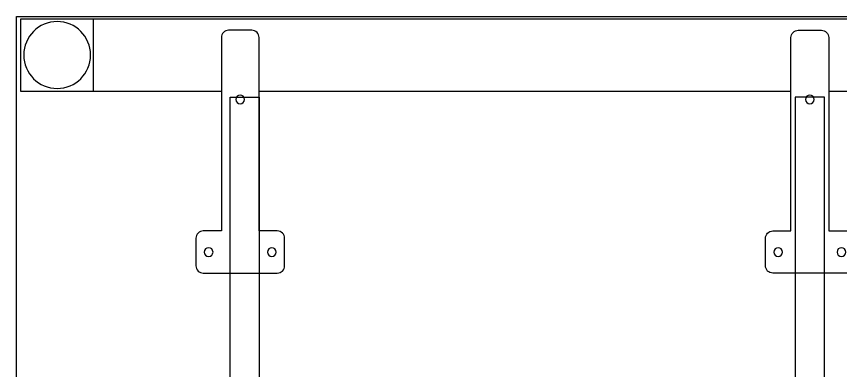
# Model space of a CAD drawing. Header units: millimetres. Extents: x 151130 to 215929, y 2134 to 34533.
# Drawn here: x 163180 to 163747, y 23540 to 23783 of the extents above; entities that cross this region are included whole.
import ezdxf

# ---------------------------------------------------------------- set-up
doc = ezdxf.new("R2010")
doc.units = ezdxf.units.MM
for name, color, linetype in [('2D', 7, 'Continuous'), ('MUEBLES', 8, 'Continuous'), ('OH CUBIERTA', 3, 'Continuous')]:
    doc.layers.add(name, color=color, linetype=linetype)

# ---------------------------------------------------------------- blocks, each defined once
blk = doc.blocks.new('CUR25.15070')
at = {"layer": 'OH CUBIERTA'}
blk.add_lwpolyline([(0, 0), (0, 700), (1500, 700), (1500, 0)], close=True, dxfattribs=at)
blk = doc.blocks.new('SP.LI.5LTS.070')
at = {"layer": '2D'}
for points in [[(5, 347), (5, -347), (55, -347), (55, -209)], [(55, 209), (55, 347), (5, 347)], [(55, 297), (5, 297)], [(55, -183), (55, 183)]]:
    blk.add_lwpolyline(points, dxfattribs=at)
for points in [[(151, 209), (151, 221.5, -0.414214), (156, 226.5), (175, 226.5, -0.414214), (180, 221.5), (180, 170.5, -0.414214), (175, 165.5), (156, 165.5, -0.414214), (151, 170.5), (151, 183)], [(151, 183), (18, 183, -0.414214), (13, 188), (13, 204, -0.414214), (18, 209), (151, 209)], [(151, -209), (151, -221.5, 0.414214), (156, -226.5), (175, -226.5, 0.414214), (180, -221.5), (180, -170.5, 0.414214), (175, -165.5), (156, -165.5, 0.414214), (151, -170.5), (151, -183)], [(151, -183), (18, -183, 0.414214), (13, -188), (13, -204, 0.414214), (18, -209), (151, -209)]]:
    blk.add_lwpolyline(points, format="xyb", dxfattribs=at)
for centre, radius in [((30, 322), 23), ((165.5, 217.75), 3), ((60.5, 196), 3), ((165.5, 174.25), 3), ((165.5, -174.25), 3), ((60.5, -196), 3), ((165.5, -217.75), 3)]:
    blk.add_circle(centre, radius, dxfattribs=at)
blk = doc.blocks.new('T2')
at = {"layer": 'MUEBLES'}
for points in [[(1555.5, -147), (2944.5, -147), (2944.5, -167), (1555.5, -167)], [(1555.5, -556), (2944.5, -556), (2944.5, -536), (1555.5, -536)]]:
    blk.add_lwpolyline(points, close=True, dxfattribs=at)
at = {"xscale": -1}
blk.add_blockref('SP.LI.5LTS.070', (3003.5, -350), dxfattribs=at)
at = {"layer": 'OH CUBIERTA'}
blk.add_blockref('CUR25.15070', (1500, -700), dxfattribs=at)

msp = doc.modelspace()

# ---------------------------------------------------------------- block references
at = {"color": 5, "rotation": 90}
msp.add_blockref('T2', (163179.88, 20783.22), dxfattribs=at)

doc.saveas('drawing.dxf')
